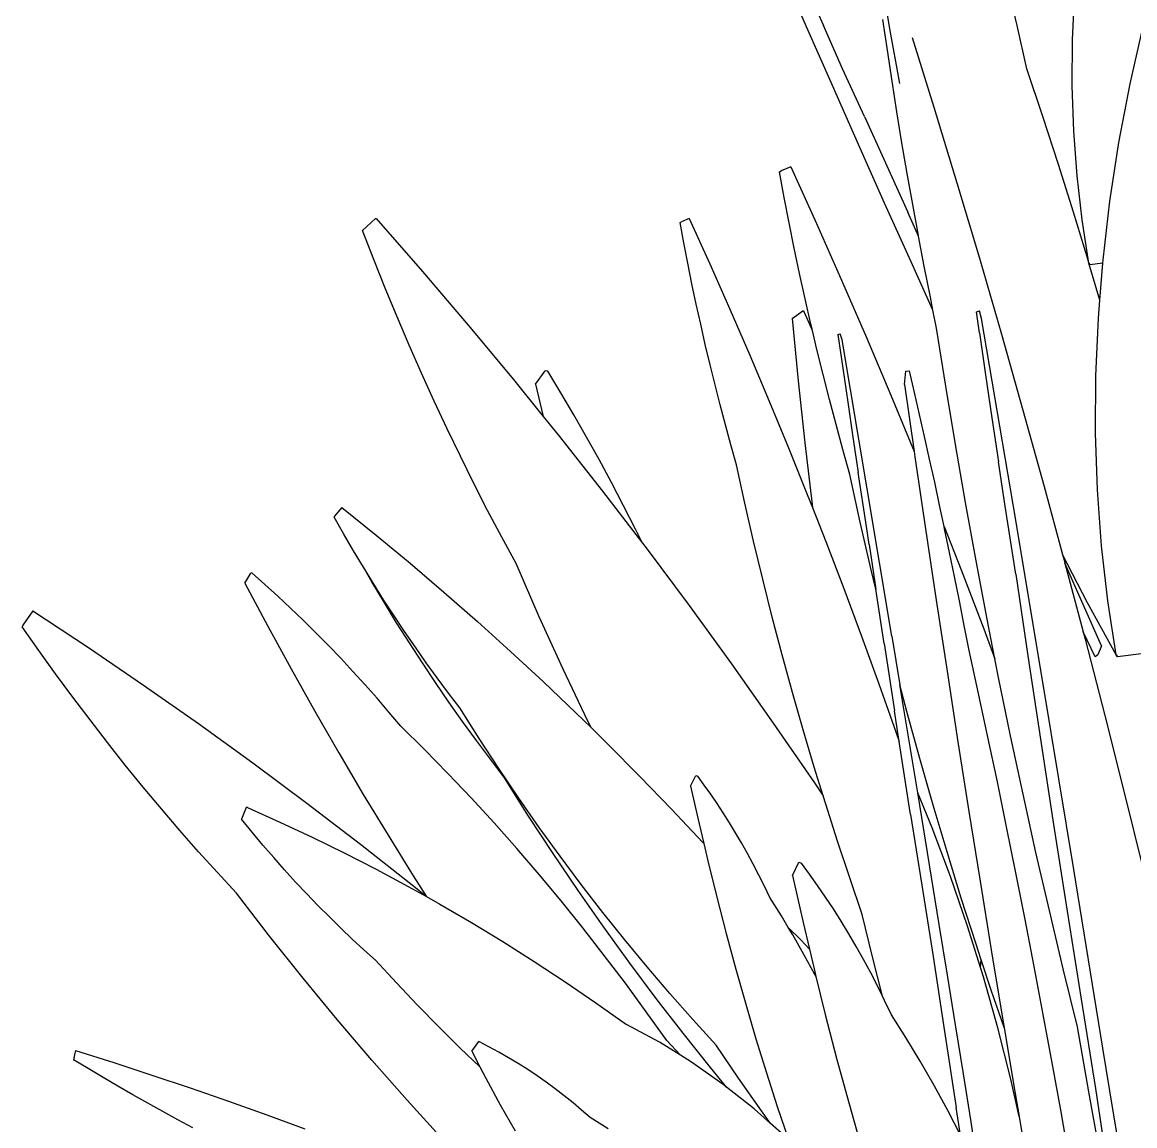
# Model space of a CAD drawing. Header units: metres. Extents: x 244.4 to 340.3, y -4.1 to 64.3.
# Drawn here: x 250.3637 to 250.8198, y 8.2645 to 8.7171 of the extents above; entities that cross this region are included whole.
import ezdxf

# ---------------------------------------------------------------- set-up
doc = ezdxf.new("R2010")
doc.units = ezdxf.units.M
doc.layers.add('Edges', color=7, linetype='Continuous')

# ---------------------------------------------------------------- blocks, each defined once
blk = doc.blocks.new('Novo+Sobrado2m fr')
for p, q in [((-4.91172, -0.46609), (-4.89596, -0.50152)), ((-4.9029, -0.50206), (-4.91334, -0.47803)), ((-4.86894, -0.50206), (-4.87255, -0.47803)), ((-4.81661, -0.50152), (-4.82077, -0.4838)), ((-4.79387, -0.50738), (-4.79306, -0.48838)), ((-4.88812, -0.51925), (-4.89596, -0.50152)), ((-4.86978, -0.51167), (-4.87161, -0.49908)), ((-4.81267, -0.51925), (-4.81661, -0.50152)), ((-4.77028, -0.52536), (-4.76484, -0.50125)), ((-4.89233, -0.52617), (-4.9029, -0.50206)), ((-4.86466, -0.52522), (-4.86894, -0.50206)), ((-4.85956, -0.50643), (-4.85069, -0.53503)), ((-4.79397, -0.5262), (-4.79387, -0.50738)), ((-4.86787, -0.52429), (-4.86978, -0.51167)), ((-4.87921, -0.53883), (-4.88812, -0.51925)), ((-4.80608, -0.53883), (-4.81267, -0.51925)), ((-4.86587, -0.53692), (-4.86787, -0.52429)), ((-4.88166, -0.5503), (-4.89233, -0.52617)), ((-4.79334, -0.54481), (-4.79397, -0.5262)), ((-4.77486, -0.54949), (-4.77028, -0.52536)), ((-4.86379, -0.54957), (-4.86587, -0.53692)), ((-4.85069, -0.53503), (-4.84129, -0.56597)), ((-4.87921, -0.53883), (-4.86141, -0.5781)), ((-4.79969, -0.55845), (-4.80608, -0.53883)), ((-4.792, -0.56316), (-4.79334, -0.54481)), ((-4.87091, -0.5744), (-4.88166, -0.5503)), ((-4.86163, -0.56223), (-4.86379, -0.54957)), ((-4.77856, -0.57359), (-4.77486, -0.54949)), ((-4.90941, -0.55952), (-4.91331, -0.56112)), ((-4.90941, -0.55952), (-4.89888, -0.58266)), ((-4.7935, -0.5781), (-4.79969, -0.55845)), ((-4.91404, -0.56154), (-4.91331, -0.56112)), ((-4.9121, -0.57199), (-4.91404, -0.56154)), ((-4.85938, -0.5749), (-4.86163, -0.56223)), ((-4.78994, -0.58122), (-4.792, -0.56316)), ((-4.84129, -0.56597), (-4.83207, -0.59699)), ((-4.91007, -0.58243), (-4.9121, -0.57199)), ((-4.86009, -0.59843), (-4.87091, -0.5744)), ((-4.78137, -0.59761), (-4.77856, -0.57359)), ((-4.857, -0.58785), (-4.86141, -0.5781)), ((-4.85705, -0.58758), (-4.85938, -0.5749)), ((-4.78751, -0.59778), (-4.7935, -0.5781)), ((-5.0797, -0.58064), (-5.08493, -0.58557)), ((-5.0797, -0.58064), (-5.07942, -0.58068)), ((-5.07942, -0.58068), (-5.06041, -0.60237)), ((-4.95477, -0.5823), (-4.95419, -0.58197)), ((-4.95322, -0.59067), (-4.95477, -0.5823)), ((-4.95107, -0.58068), (-4.95419, -0.58197)), ((-4.95107, -0.58068), (-4.94263, -0.59922)), ((-4.90796, -0.59286), (-4.91007, -0.58243)), ((-4.89888, -0.58266), (-4.88853, -0.60597)), ((-4.78717, -0.59893), (-4.78994, -0.58122)), ((-5.08033, -0.59745), (-5.08493, -0.58557)), ((-4.857, -0.58785), (-4.85705, -0.58758)), ((-4.85465, -0.60027), (-4.857, -0.58785)), ((-4.95159, -0.59904), (-4.95322, -0.59067)), ((-4.90576, -0.60326), (-4.90796, -0.59286)), ((-5.07561, -0.60924), (-5.08033, -0.59745)), ((-4.83207, -0.59699), (-4.82303, -0.62809)), ((-4.9499, -0.60739), (-4.95159, -0.59904)), ((-4.94263, -0.59922), (-4.93434, -0.61789)), ((-4.85108, -0.61828), (-4.86009, -0.59843)), ((-4.85216, -0.61296), (-4.85465, -0.60027)), ((-4.78717, -0.59893), (-4.78751, -0.59778)), ((-4.78714, -0.59903), (-4.78717, -0.59893)), ((-4.78682, -0.5996), (-4.78714, -0.59903)), ((-4.78714, -0.59903), (-4.78679, -0.5996)), ((-4.7827, -0.61418), (-4.78714, -0.59903)), ((-4.78679, -0.5996), (-4.78682, -0.5996)), ((-4.78148, -0.59897), (-4.78679, -0.5996)), ((-4.7827, -0.61418), (-4.78148, -0.59897)), ((-4.78148, -0.59897), (-4.78137, -0.59761)), ((-5.06041, -0.60237), (-5.04161, -0.6244)), ((-4.90348, -0.61365), (-4.90576, -0.60326)), ((-4.88853, -0.60597), (-4.87836, -0.62944)), ((-5.07077, -0.62095), (-5.07561, -0.60924)), ((-4.94814, -0.61572), (-4.9499, -0.60739)), ((-4.94631, -0.62404), (-4.94814, -0.61572)), ((-4.90111, -0.62401), (-4.90348, -0.61365)), ((-4.85108, -0.61828), (-4.85216, -0.61296)), ((-4.78329, -0.62151), (-4.7827, -0.61418)), ((-4.93434, -0.61789), (-4.9262, -0.63669)), ((-4.90885, -0.62169), (-4.90438, -0.61856)), ((-4.90385, -0.61894), (-4.90438, -0.61856)), ((-4.90049, -0.62663), (-4.90385, -0.61894)), ((-4.84959, -0.62565), (-4.85108, -0.61828)), ((-4.83327, -0.61894), (-4.83206, -0.61856)), ((-4.83204, -0.62748), (-4.83327, -0.61894)), ((-4.83116, -0.62169), (-4.83206, -0.61856)), ((-5.06581, -0.63258), (-5.07077, -0.62095)), ((-5.04161, -0.6244), (-5.02305, -0.64675)), ((-4.94442, -0.63234), (-4.94631, -0.62404)), ((-4.90885, -0.62169), (-4.90637, -0.64719)), ((-4.90049, -0.62663), (-4.90111, -0.62401)), ((-4.81823, -0.69792), (-4.83116, -0.62169)), ((-4.7843, -0.64524), (-4.78329, -0.62151)), ((-4.89866, -0.63435), (-4.90049, -0.62663)), ((-4.89008, -0.62828), (-4.88911, -0.62798)), ((-4.89008, -0.62828), (-4.88809, -0.64203)), ((-4.88838, -0.63048), (-4.88911, -0.62798)), ((-4.84584, -0.64945), (-4.84959, -0.62565)), ((-4.83204, -0.62748), (-4.82952, -0.64481)), ((-4.82303, -0.62809), (-4.81418, -0.65926)), ((-5.06073, -0.64411), (-5.06581, -0.63258)), ((-4.94246, -0.64062), (-4.94442, -0.63234)), ((-4.87803, -0.69155), (-4.88838, -0.63048)), ((-4.87836, -0.62944), (-4.86837, -0.65306)), ((-4.9262, -0.63669), (-4.9182, -0.65561)), ((-4.89613, -0.64466), (-4.89866, -0.63435)), ((-4.94043, -0.64888), (-4.94246, -0.64062)), ((-4.88809, -0.64203), (-4.88604, -0.65603)), ((-5.05554, -0.65556), (-5.06073, -0.64411)), ((-5.02305, -0.64675), (-5.01089, -0.66179)), ((-5.01406, -0.64853), (-5.01001, -0.64311)), ((-5.00901, -0.6433), (-5.01001, -0.64311)), ((-5.00364, -0.65217), (-5.00901, -0.6433)), ((-4.90637, -0.64719), (-4.90365, -0.6726)), ((-4.89351, -0.65495), (-4.89613, -0.64466)), ((-4.8628, -0.64872), (-4.86227, -0.6433)), ((-4.86227, -0.6433), (-4.86076, -0.64311)), ((-4.85867, -0.65197), (-4.86076, -0.64311)), ((-4.82952, -0.64481), (-4.82692, -0.66244)), ((-4.78442, -0.66874), (-4.7843, -0.64524)), ((-5.01406, -0.64853), (-5.01089, -0.66179)), ((-4.99835, -0.66117), (-5.00364, -0.65217)), ((-4.93833, -0.65712), (-4.94043, -0.64888)), ((-4.8628, -0.64872), (-4.85882, -0.6762)), ((-4.85659, -0.66097), (-4.85867, -0.65197)), ((-4.84189, -0.67329), (-4.84584, -0.64945)), ((-5.05024, -0.66691), (-5.05554, -0.65556)), ((-4.9182, -0.65561), (-4.91034, -0.67464)), ((-4.89081, -0.6652), (-4.89351, -0.65495)), ((-4.88604, -0.65603), (-4.88392, -0.67028)), ((-4.86837, -0.65306), (-4.85882, -0.6762)), ((-4.99313, -0.6703), (-4.99835, -0.66117)), ((-4.93617, -0.66534), (-4.93833, -0.65712)), ((-4.85452, -0.6701), (-4.85659, -0.66097)), ((-4.81418, -0.65926), (-4.80551, -0.6905)), ((-5.01089, -0.66179), (-5.00471, -0.66943)), ((-4.93394, -0.67353), (-4.93617, -0.66534)), ((-4.88803, -0.67543), (-4.89081, -0.6652)), ((-4.82692, -0.66244), (-4.82423, -0.68039)), ((-5.04482, -0.67817), (-5.05024, -0.66691)), ((-5.00471, -0.66943), (-4.9866, -0.69244)), ((-4.98799, -0.67955), (-4.99313, -0.6703)), ((-4.88392, -0.67028), (-4.88174, -0.68477)), ((-4.85245, -0.67936), (-4.85452, -0.6701)), ((-4.78365, -0.69197), (-4.78442, -0.66874)), ((-4.93164, -0.68169), (-4.93394, -0.67353)), ((-4.91034, -0.67464), (-4.90263, -0.69379)), ((-4.90365, -0.6726), (-4.90067, -0.69792)), ((-4.83775, -0.69715), (-4.84189, -0.67329)), ((-5.03929, -0.68933), (-5.04482, -0.67817)), ((-4.98293, -0.68893), (-4.98799, -0.67955)), ((-4.88516, -0.68562), (-4.88803, -0.67543)), ((-4.85882, -0.6762), (-4.8585, -0.67843)), ((-4.8585, -0.67843), (-4.85415, -0.70794)), ((-4.85039, -0.68874), (-4.85245, -0.67936)), ((-4.92821, -0.69737), (-4.93164, -0.68169)), ((-4.82147, -0.69862), (-4.82423, -0.68039)), ((-4.88088, -0.70519), (-4.88516, -0.68562)), ((-4.87834, -0.70693), (-4.88174, -0.68477)), ((-5.03365, -0.70039), (-5.03929, -0.68933)), ((-4.9866, -0.69244), (-4.97019, -0.71386)), ((-4.97795, -0.69844), (-4.98293, -0.68893)), ((-4.86794, -0.75192), (-4.87803, -0.69155)), ((-4.84835, -0.69825), (-4.85039, -0.68874)), ((-4.80551, -0.6905), (-4.79793, -0.71845)), ((-4.78197, -0.71488), (-4.78365, -0.69197)), ((-4.92462, -0.713), (-4.92821, -0.69737)), ((-4.90263, -0.69379), (-4.90051, -0.69918)), ((-4.83341, -0.72104), (-4.83775, -0.69715)), ((-5.0935, -0.69917), (-5.09655, -0.70289)), ((-5.0935, -0.69917), (-5.07941, -0.7105)), ((-5.02789, -0.71135), (-5.03365, -0.70039)), ((-4.97305, -0.70807), (-4.97795, -0.69844)), ((-4.90067, -0.69792), (-4.90051, -0.69918)), ((-4.90051, -0.69918), (-4.89507, -0.71306)), ((-4.84651, -0.70692), (-4.84835, -0.69825)), ((-4.81717, -0.72648), (-4.82147, -0.69862)), ((-4.80563, -0.77329), (-4.81823, -0.69792)), ((-5.09655, -0.70289), (-5.09657, -0.70318)), ((-5.09266, -0.71008), (-5.09657, -0.70318)), ((-4.87639, -0.72471), (-4.88088, -0.70519)), ((-4.87718, -0.71442), (-4.87834, -0.70693)), ((-4.84651, -0.70692), (-4.8395, -0.72478)), ((-4.84631, -0.70788), (-4.84651, -0.70692)), ((-5.08867, -0.71692), (-5.09266, -0.71008)), ((-5.07941, -0.7105), (-5.06544, -0.72207)), ((-5.02203, -0.72221), (-5.02789, -0.71135)), ((-4.97019, -0.71386), (-4.97305, -0.70807)), ((-4.85415, -0.70794), (-4.84976, -0.73725)), ((-4.84428, -0.71763), (-4.84631, -0.70788)), ((-4.97019, -0.71386), (-4.96873, -0.71576)), ((-4.96873, -0.71576), (-4.9511, -0.7394)), ((-4.92086, -0.72859), (-4.92462, -0.713)), ((-4.89507, -0.71306), (-4.88766, -0.73243)), ((-4.87718, -0.71442), (-4.87447, -0.73266)), ((-4.7794, -0.73743), (-4.78197, -0.71488)), ((-5.08462, -0.72369), (-5.08867, -0.71692)), ((-4.84226, -0.7275), (-4.84428, -0.71763)), ((-4.78777, -0.73824), (-4.79793, -0.71845)), ((-4.79793, -0.71845), (-4.79702, -0.7218)), ((-5.08049, -0.73039), (-5.08462, -0.72369)), ((-5.0812, -0.7296), (-5.08462, -0.72369)), ((-5.06544, -0.72207), (-5.05159, -0.73387)), ((-5.01248, -0.74396), (-5.02203, -0.72221)), ((-4.87447, -0.73266), (-4.87639, -0.72471)), ((-4.8395, -0.72478), (-4.83025, -0.74896)), ((-4.82888, -0.74495), (-4.83341, -0.72104)), ((-4.79702, -0.7218), (-4.79696, -0.72202)), ((-4.79696, -0.72202), (-4.78952, -0.75012)), ((-4.78194, -0.75596), (-4.79696, -0.72202)), ((-5.13318, -0.73023), (-5.13072, -0.72612)), ((-5.13034, -0.72597), (-5.13072, -0.72612)), ((-5.12501, -0.7307), (-5.13034, -0.72597)), ((-5.07614, -0.73805), (-5.0812, -0.7296)), ((-4.91695, -0.74413), (-4.92086, -0.72859)), ((-4.84025, -0.73749), (-4.84226, -0.7275)), ((-4.81717, -0.72648), (-4.81218, -0.76002)), ((-5.13318, -0.73023), (-5.1238, -0.74789)), ((-5.11971, -0.73552), (-5.12501, -0.7307)), ((-5.0763, -0.73702), (-5.08049, -0.73039)), ((-5.05159, -0.73387), (-5.03787, -0.74591)), ((-4.88766, -0.73243), (-4.8804, -0.7519)), ((-4.87113, -0.75493), (-4.87447, -0.73266)), ((-5.11446, -0.74043), (-5.11971, -0.73552)), ((-5.07203, -0.74358), (-5.0763, -0.73702)), ((-5.07099, -0.74641), (-5.07614, -0.73805)), ((-4.84976, -0.73725), (-4.84533, -0.76635)), ((-4.83825, -0.74759), (-4.84025, -0.73749)), ((-4.77593, -0.75956), (-4.78777, -0.73824)), ((-4.77593, -0.75956), (-4.7794, -0.73743)), ((-5.22011, -0.74152), (-5.22427, -0.74738)), ((-5.22011, -0.74152), (-5.19733, -0.75657)), ((-5.10925, -0.74544), (-5.11446, -0.74043)), ((-4.9511, -0.7394), (-4.9337, -0.76335)), ((-5.22427, -0.74738), (-5.22446, -0.74807)), ((-5.1238, -0.74789), (-5.11426, -0.76538)), ((-5.10409, -0.75055), (-5.10925, -0.74544)), ((-5.0677, -0.75007), (-5.07203, -0.74358)), ((-5.06575, -0.75469), (-5.07099, -0.74641)), ((-5.03787, -0.74591), (-5.02427, -0.75818)), ((-5.00267, -0.76549), (-5.01248, -0.74396)), ((-4.91288, -0.75961), (-4.91695, -0.74413)), ((-4.83627, -0.75781), (-4.83825, -0.74759)), ((-4.82566, -0.76126), (-4.82888, -0.74495)), ((-5.21766, -0.75779), (-5.22446, -0.74807)), ((-5.09897, -0.75574), (-5.10409, -0.75055)), ((-5.0633, -0.75648), (-5.0677, -0.75007)), ((-4.8804, -0.7519), (-4.87329, -0.77148)), ((-4.86794, -0.75192), (-4.86464, -0.77187)), ((-4.83025, -0.74896), (-4.82566, -0.76126)), ((-4.78461, -0.76037), (-4.78952, -0.75012)), ((-4.78952, -0.75012), (-4.78872, -0.75315)), ((-5.19733, -0.75657), (-5.1747, -0.77199)), ((-5.0939, -0.76103), (-5.09897, -0.75574)), ((-5.06043, -0.76288), (-5.06575, -0.75469)), ((-5.05883, -0.76282), (-5.0633, -0.75648)), ((-4.87113, -0.75493), (-4.86691, -0.78262)), ((-4.78872, -0.75315), (-4.78061, -0.78455)), ((-4.78194, -0.75596), (-4.78353, -0.75956)), ((-5.21077, -0.76741), (-5.21766, -0.75779)), ((-5.08888, -0.76641), (-5.0939, -0.76103)), ((-5.02427, -0.75818), (-5.0108, -0.77068)), ((-4.90865, -0.77503), (-4.91288, -0.75961)), ((-4.83239, -0.77547), (-4.83627, -0.75781)), ((-4.82416, -0.76887), (-4.82566, -0.76126)), ((-4.81218, -0.76002), (-4.807, -0.79425)), ((-4.78353, -0.75956), (-4.78461, -0.76037)), ((-4.77593, -0.75956), (-4.77547, -0.76037)), ((-4.7755, -0.76037), (-4.77593, -0.75956)), ((-4.77547, -0.76037), (-4.7755, -0.76037)), ((-4.76356, -0.75896), (-4.77547, -0.76037)), ((-5.11426, -0.76538), (-5.10456, -0.7827)), ((-5.05502, -0.77098), (-5.06043, -0.76288)), ((-5.0543, -0.76909), (-5.05883, -0.76282)), ((-4.99258, -0.78681), (-5.00267, -0.76549)), ((-4.9337, -0.76335), (-4.91655, -0.7876)), ((-5.20378, -0.77692), (-5.21077, -0.76741)), ((-5.08391, -0.77187), (-5.08888, -0.76641)), ((-5.0497, -0.77528), (-5.0543, -0.76909)), ((-5.0108, -0.77068), (-4.99746, -0.7834)), ((-4.84533, -0.76635), (-4.84086, -0.79524)), ((-4.81925, -0.79279), (-4.82416, -0.76887)), ((-5.1747, -0.77199), (-5.15223, -0.78777)), ((-5.07899, -0.77743), (-5.08391, -0.77187)), ((-5.04952, -0.77899), (-5.05502, -0.77098)), ((-5.04504, -0.78139), (-5.0497, -0.77528)), ((-4.90427, -0.79039), (-4.90865, -0.77503)), ((-4.87329, -0.77148), (-4.86634, -0.79115)), ((-4.86174, -0.78289), (-4.86464, -0.77187)), ((-4.85736, -0.8162), (-4.86464, -0.77187)), ((-4.79339, -0.84767), (-4.80563, -0.77329)), ((-5.19668, -0.78632), (-5.20378, -0.77692)), ((-5.07411, -0.78307), (-5.07899, -0.77743)), ((-5.04395, -0.78691), (-5.04952, -0.77899)), ((-4.82853, -0.79342), (-4.83239, -0.77547)), ((-5.10456, -0.7827), (-5.09469, -0.79985)), ((-5.06929, -0.7888), (-5.07411, -0.78307)), ((-5.03714, -0.7939), (-5.04504, -0.78139)), ((-4.99746, -0.7834), (-4.99127, -0.78947)), ((-4.86498, -0.79509), (-4.86691, -0.78262)), ((-4.85646, -0.80215), (-4.86174, -0.78289)), ((-5.18949, -0.79561), (-5.19668, -0.78632)), ((-5.15223, -0.78777), (-5.12991, -0.8039)), ((-5.05956, -0.7984), (-5.06929, -0.7888)), ((-5.03829, -0.79473), (-5.04395, -0.78691)), ((-4.99127, -0.78947), (-4.99258, -0.78681)), ((-4.91655, -0.7876), (-4.89965, -0.81216)), ((-4.78061, -0.78455), (-4.77268, -0.816)), ((-4.99127, -0.78947), (-4.98426, -0.79634)), ((-4.89974, -0.80568), (-4.90427, -0.79039)), ((-4.86634, -0.79115), (-4.86498, -0.79509)), ((-4.8247, -0.81166), (-4.82853, -0.79342)), ((-4.81415, -0.81671), (-4.81925, -0.79279)), ((-5.18221, -0.80479), (-5.18949, -0.79561)), ((-5.03255, -0.80245), (-5.03829, -0.79473)), ((-5.02908, -0.80623), (-5.03714, -0.7939)), ((-4.98426, -0.79634), (-4.9712, -0.80951)), ((-4.8603, -0.82511), (-4.86498, -0.79509)), ((-4.84086, -0.79524), (-4.83635, -0.82391)), ((-4.807, -0.79425), (-4.80164, -0.82915)), ((-5.09469, -0.79985), (-5.08467, -0.81683)), ((-5.04993, -0.80822), (-5.05956, -0.7984)), ((-5.02673, -0.81008), (-5.03255, -0.80245)), ((-4.85099, -0.82132), (-4.85646, -0.80215)), ((-5.17483, -0.81385), (-5.18221, -0.80479)), ((-5.12991, -0.8039), (-5.10777, -0.82039)), ((-5.02086, -0.8184), (-5.02908, -0.80623)), ((-4.89611, -0.81744), (-4.89974, -0.80568)), ((-5.04042, -0.81825), (-5.04993, -0.80822)), ((-5.01687, -0.8257), (-5.02673, -0.81008)), ((-4.9712, -0.80951), (-4.95827, -0.82289)), ((-4.95045, -0.81349), (-4.94835, -0.80907)), ((-4.94835, -0.80907), (-4.94755, -0.80942)), ((-4.94486, -0.81302), (-4.94755, -0.80942)), ((-4.82089, -0.83019), (-4.8247, -0.81166)), ((-5.16736, -0.8228), (-5.17483, -0.81385)), ((-4.95045, -0.81349), (-4.94699, -0.82887)), ((-4.94221, -0.81673), (-4.94486, -0.81302)), ((-4.89965, -0.81216), (-4.89611, -0.81744)), ((-4.85146, -0.83055), (-4.85736, -0.8162)), ((-4.84861, -0.87019), (-4.85736, -0.8162)), ((-4.77268, -0.816), (-4.76495, -0.84748)), ((-5.10777, -0.82039), (-5.08579, -0.83723)), ((-5.08467, -0.81683), (-5.0745, -0.83362)), ((-5.03102, -0.8285), (-5.04042, -0.81825)), ((-5.01248, -0.83039), (-5.02086, -0.8184)), ((-4.9396, -0.82054), (-4.94221, -0.81673)), ((-4.93704, -0.82445), (-4.9396, -0.82054)), ((-4.89505, -0.8209), (-4.89611, -0.81744)), ((-4.89021, -0.83604), (-4.89505, -0.8209)), ((-4.80886, -0.84062), (-4.81415, -0.81671)), ((-5.15979, -0.83163), (-5.16736, -0.8228)), ((-5.13272, -0.82223), (-5.13454, -0.82703)), ((-5.13217, -0.82228), (-5.13272, -0.82223)), ((-5.13217, -0.82228), (-5.11887, -0.82818)), ((-4.95827, -0.82289), (-4.94549, -0.8365)), ((-4.93451, -0.82845), (-4.93704, -0.82445)), ((-4.8603, -0.82511), (-4.85572, -0.85403)), ((-4.84533, -0.84041), (-4.85099, -0.82132)), ((-4.83635, -0.82391), (-4.8318, -0.85236)), ((-5.1302, -0.83237), (-5.13454, -0.82703)), ((-5.11887, -0.82818), (-5.10562, -0.83437)), ((-5.02173, -0.83896), (-5.03102, -0.8285)), ((-5.00681, -0.8411), (-5.01687, -0.8257)), ((-4.94699, -0.82887), (-4.94509, -0.83694)), ((-4.93202, -0.83255), (-4.93451, -0.82845)), ((-4.80164, -0.82915), (-4.79609, -0.86467)), ((-5.15214, -0.84034), (-5.15979, -0.83163)), ((-5.12581, -0.83761), (-5.1302, -0.83237)), ((-5.10562, -0.83437), (-5.09243, -0.84083)), ((-5.0745, -0.83362), (-5.06417, -0.85024)), ((-5.00395, -0.8422), (-5.01248, -0.83039)), ((-4.92957, -0.83675), (-4.93202, -0.83255)), ((-4.8439, -0.85057), (-4.85146, -0.83055)), ((-4.8171, -0.849), (-4.82089, -0.83019)), ((-5.12138, -0.84276), (-5.12581, -0.83761)), ((-5.08579, -0.83723), (-5.06398, -0.85442)), ((-5.01257, -0.84963), (-5.02173, -0.83896)), ((-4.94549, -0.8365), (-4.94509, -0.83694)), ((-4.94509, -0.83694), (-4.94341, -0.84406)), ((-4.92717, -0.84105), (-4.92957, -0.83675)), ((-4.88522, -0.85109), (-4.89021, -0.83604)), ((-5.1444, -0.84893), (-5.15214, -0.84034)), ((-5.1169, -0.84782), (-5.12138, -0.84276)), ((-5.09243, -0.84083), (-5.0793, -0.84756)), ((-4.99655, -0.85629), (-5.00681, -0.8411)), ((-4.99526, -0.85384), (-5.00395, -0.8422)), ((-4.92481, -0.84544), (-4.92717, -0.84105)), ((-4.83947, -0.85941), (-4.84533, -0.84041)), ((-4.80338, -0.86451), (-4.80886, -0.84062)), ((-5.11238, -0.85278), (-5.1169, -0.84782)), ((-5.0793, -0.84756), (-5.06623, -0.85457)), ((-4.94341, -0.84406), (-4.9397, -0.85905)), ((-4.92249, -0.84992), (-4.92481, -0.84544)), ((-4.90864, -0.85016), (-4.90602, -0.84464)), ((-4.90602, -0.84464), (-4.90502, -0.84508)), ((-4.90167, -0.84958), (-4.90502, -0.84508)), ((-4.78151, -0.92094), (-4.79339, -0.84767)), ((-5.13656, -0.8574), (-5.1444, -0.84893)), ((-5.10782, -0.85765), (-5.11238, -0.85278)), ((-5.06417, -0.85024), (-5.05884, -0.85859)), ((-5.00353, -0.8605), (-5.01257, -0.84963)), ((-4.92022, -0.8545), (-4.92249, -0.84992)), ((-4.90864, -0.85016), (-4.90432, -0.86936)), ((-4.89836, -0.85421), (-4.90167, -0.84958)), ((-4.88008, -0.86607), (-4.88522, -0.85109)), ((-4.83688, -0.87093), (-4.8439, -0.85057)), ((-4.8318, -0.85236), (-4.82721, -0.88057)), ((-4.81334, -0.86809), (-4.8171, -0.849)), ((-5.12303, -0.87492), (-5.13656, -0.8574)), ((-5.06623, -0.85457), (-5.05872, -0.85878)), ((-5.06398, -0.85442), (-5.05884, -0.85859)), ((-4.98609, -0.87126), (-4.99655, -0.85629)), ((-4.98642, -0.86528), (-4.99526, -0.85384)), ((-4.91799, -0.85917), (-4.92022, -0.8545)), ((-4.8951, -0.85896), (-4.89836, -0.85421)), ((-4.85572, -0.85403), (-4.851, -0.88338)), ((-5.10321, -0.86242), (-5.10782, -0.85765)), ((-5.05884, -0.85859), (-5.05872, -0.85878)), ((-5.05872, -0.85878), (-5.05323, -0.86185)), ((-5.05323, -0.86185), (-5.0403, -0.8694)), ((-4.99462, -0.87158), (-5.00353, -0.8605)), ((-4.9397, -0.85905), (-4.93587, -0.87386)), ((-4.91322, -0.8667), (-4.91799, -0.85917)), ((-4.89189, -0.86384), (-4.8951, -0.85896)), ((-4.83343, -0.87831), (-4.83947, -0.85941)), ((-5.09856, -0.86709), (-5.10321, -0.86242)), ((-4.97743, -0.87654), (-4.98642, -0.86528)), ((-4.88874, -0.86884), (-4.89189, -0.86384)), ((-4.87585, -0.88347), (-4.88008, -0.86607)), ((-4.79772, -0.88838), (-4.80338, -0.86451)), ((-4.79609, -0.86467), (-4.79037, -0.90077)), ((-5.09388, -0.87167), (-5.09856, -0.86709)), ((-5.0403, -0.8694), (-5.02744, -0.87723)), ((-4.91039, -0.8714), (-4.91322, -0.8667)), ((-4.90432, -0.86936), (-4.90173, -0.88035)), ((-4.88563, -0.87396), (-4.88874, -0.86884)), ((-4.84515, -0.89092), (-4.84861, -0.87019)), ((-4.83157, -0.88787), (-4.83688, -0.87093)), ((-4.80961, -0.88744), (-4.81334, -0.86809)), ((-5.10928, -0.89218), (-5.12303, -0.87492)), ((-5.08915, -0.87615), (-5.09388, -0.87167)), ((-4.98583, -0.88285), (-4.99462, -0.87158)), ((-4.97543, -0.88601), (-4.98609, -0.87126)), ((-4.93587, -0.87386), (-4.93193, -0.88846)), ((-4.90532, -0.87644), (-4.91039, -0.8714)), ((-4.90854, -0.87446), (-4.91039, -0.8714)), ((-4.90397, -0.88246), (-4.90854, -0.87446)), ((-4.88258, -0.8792), (-4.88563, -0.87396)), ((-5.08438, -0.88053), (-5.08915, -0.87615)), ((-5.02744, -0.87723), (-5.01465, -0.88532)), ((-4.96829, -0.88761), (-4.97743, -0.87654)), ((-4.90173, -0.88035), (-4.90532, -0.87644)), ((-4.87958, -0.88457), (-4.88258, -0.8792)), ((-4.83132, -0.88468), (-4.83343, -0.87831)), ((-5.07957, -0.8848), (-5.08438, -0.88053)), ((-5.07106, -0.89417), (-5.07957, -0.8848)), ((-4.97718, -0.89432), (-4.98583, -0.88285)), ((-4.89949, -0.89067), (-4.90397, -0.88246)), ((-4.90173, -0.88035), (-4.89985, -0.88832)), ((-4.87663, -0.89005), (-4.87958, -0.88457)), ((-4.87179, -0.89957), (-4.87585, -0.88347)), ((-4.851, -0.88338), (-4.84635, -0.91405)), ((-4.83157, -0.88787), (-4.83132, -0.88468)), ((-4.8272, -0.89711), (-4.83132, -0.88468)), ((-4.82721, -0.88057), (-4.82259, -0.90856)), ((-5.01465, -0.88532), (-5.00193, -0.89368)), ((-4.96458, -0.90053), (-4.97543, -0.88601)), ((-4.95901, -0.89848), (-4.96829, -0.88761)), ((-4.93193, -0.88846), (-4.92785, -0.90287)), ((-4.89985, -0.88832), (-4.89906, -0.89151)), ((-4.8304, -0.8916), (-4.83157, -0.88787)), ((-4.8059, -0.90706), (-4.80961, -0.88744)), ((-4.79188, -0.91222), (-4.79772, -0.88838)), ((-5.0953, -0.90916), (-5.10928, -0.89218)), ((-5.00193, -0.89368), (-4.98929, -0.9023)), ((-4.89906, -0.89151), (-4.89949, -0.89067)), ((-4.89906, -0.89151), (-4.89522, -0.90704)), ((-4.87374, -0.89565), (-4.87663, -0.89005)), ((-4.8418, -0.91133), (-4.84515, -0.89092)), ((-4.8245, -0.91253), (-4.8304, -0.8916)), ((-5.06244, -0.90331), (-5.07106, -0.89417)), ((-4.96865, -0.90598), (-4.97718, -0.89432)), ((-4.94958, -0.90915), (-4.95901, -0.89848)), ((-4.87179, -0.89957), (-4.87374, -0.89565)), ((-4.82193, -0.91248), (-4.8272, -0.89711)), ((-4.98929, -0.9023), (-4.97673, -0.91119)), ((-4.95354, -0.91482), (-4.96458, -0.90053)), ((-4.92785, -0.90287), (-4.92366, -0.91707)), ((-4.8709, -0.90136), (-4.87179, -0.89957)), ((-4.86811, -0.90719), (-4.8709, -0.90136)), ((-4.79037, -0.90077), (-4.78448, -0.93741)), ((-5.05373, -0.91222), (-5.06244, -0.90331)), ((-4.96026, -0.91783), (-4.96865, -0.90598)), ((-4.89522, -0.90704), (-4.89044, -0.92552)), ((-4.86216, -0.91659), (-4.86811, -0.90719)), ((-4.80222, -0.92694), (-4.8059, -0.90706)), ((-5.0811, -0.92586), (-5.0953, -0.90916)), ((-4.96327, -0.91845), (-4.97673, -0.91119)), ((-4.94002, -0.91962), (-4.94958, -0.90915)), ((-4.83856, -0.9314), (-4.8418, -0.91133)), ((-4.82259, -0.90856), (-4.82193, -0.91248)), ((-5.04492, -0.9209), (-5.05373, -0.91222)), ((-4.94232, -0.92887), (-4.95354, -0.91482)), ((-4.85632, -0.92628), (-4.86216, -0.91659)), ((-4.84635, -0.91405), (-4.84157, -0.94521)), ((-4.81916, -0.93367), (-4.8245, -0.91253)), ((-4.82193, -0.91248), (-4.81793, -0.9363)), ((-4.78721, -0.93889), (-4.79188, -0.91222)), ((-5.03683, -0.92857), (-5.04492, -0.9209)), ((-5.04015, -0.92216), (-5.03725, -0.9182)), ((-5.03314, -0.92032), (-5.03725, -0.9182)), ((-5.02909, -0.92253), (-5.03314, -0.92032)), ((-4.95464, -0.9238), (-4.96327, -0.91845)), ((-4.95464, -0.9238), (-4.96026, -0.91783)), ((-4.9308, -0.93318), (-4.94002, -0.91962)), ((-4.92366, -0.91707), (-4.91935, -0.93107)), ((-4.77718, -0.94682), (-4.78151, -0.92094)), ((-5.2029, -0.92293), (-5.20348, -0.92565)), ((-5.19743, -0.92932), (-5.20348, -0.92565)), ((-5.20257, -0.92189), (-5.2029, -0.92293)), ((-5.20257, -0.92189), (-5.18693, -0.92684)), ((-5.06668, -0.94229), (-5.0811, -0.92586)), ((-5.04015, -0.92216), (-5.03683, -0.92857)), ((-5.02508, -0.92483), (-5.02909, -0.92253)), ((-5.02114, -0.92722), (-5.02508, -0.92483)), ((-4.95005, -0.92665), (-4.95464, -0.9238)), ((-4.89044, -0.92552), (-4.88551, -0.94376)), ((-5.19135, -0.93295), (-5.19743, -0.92932)), ((-5.18693, -0.92684), (-5.17128, -0.93195)), ((-5.03683, -0.92857), (-5.03441, -0.93325)), ((-5.01725, -0.92969), (-5.02114, -0.92722)), ((-5.01342, -0.93225), (-5.01725, -0.92969)), ((-4.9371, -0.93578), (-4.95005, -0.92665)), ((-4.93569, -0.9369), (-4.94232, -0.92887)), ((-4.85061, -0.93626), (-4.85632, -0.92628)), ((-4.79858, -0.94707), (-4.80222, -0.92694)), ((-5.18526, -0.93653), (-5.19135, -0.93295)), ((-5.17128, -0.93195), (-5.15562, -0.93723)), ((-5.03441, -0.93325), (-5.0285, -0.94415)), ((-5.00964, -0.9349), (-5.01342, -0.93225)), ((-5.00592, -0.93763), (-5.00964, -0.9349)), ((-4.92143, -0.94657), (-4.9308, -0.93318)), ((-4.91935, -0.93107), (-4.91492, -0.94486)), ((-4.83545, -0.95107), (-4.83856, -0.9314)), ((-4.81578, -0.94888), (-4.81916, -0.93367)), ((-5.17914, -0.94006), (-5.18526, -0.93653)), ((-5.15562, -0.93723), (-5.13994, -0.94266)), ((-5.00226, -0.94045), (-5.00592, -0.93763)), ((-4.93569, -0.9369), (-4.9371, -0.93578)), ((-4.92444, -0.94583), (-4.93569, -0.9369)), ((-4.84503, -0.94652), (-4.85061, -0.93626)), ((-4.81793, -0.9363), (-4.81578, -0.94888)), ((-4.78236, -0.96558), (-4.78721, -0.93889)), ((-4.78448, -0.93741), (-4.77869, -0.9757)), ((-5.17301, -0.94353), (-5.17914, -0.94006)), ((-5.16685, -0.94695), (-5.17301, -0.94353)), ((-5.13994, -0.94266), (-5.12425, -0.94825)), ((-5.05205, -0.95842), (-5.06668, -0.94229)), ((-4.99866, -0.94335), (-5.00226, -0.94045)), ((-4.99512, -0.94633), (-4.99866, -0.94335)), ((-4.88551, -0.94376), (-4.88043, -0.96174)), ((-5.16068, -0.95031), (-5.16685, -0.94695)), ((-5.12425, -0.94825), (-5.10855, -0.954)), ((-5.0285, -0.94415), (-5.02242, -0.95488)), ((-4.99165, -0.9494), (-4.99512, -0.94633)), ((-4.91763, -0.95186), (-4.92444, -0.94583)), ((-4.91763, -0.95186), (-4.92143, -0.94657)), ((-4.91492, -0.94486), (-4.91038, -0.95844)), ((-4.83981, -0.9566), (-4.84503, -0.94652)), ((-4.83981, -0.9566), (-4.84157, -0.94521)), ((-4.79496, -0.96745), (-4.79858, -0.94707)), ((-4.773, -0.97231), (-4.77718, -0.94682)), ((-5.15449, -0.95362), (-5.16068, -0.95031)), ((-4.98431, -0.95404), (-4.99165, -0.9494)), ((-4.91209, -0.95676), (-4.91763, -0.95186)), ((-4.83246, -0.97031), (-4.83545, -0.95107)), ((-4.81578, -0.94888), (-4.81323, -0.9638))]:
    blk.add_line(p, q)

msp = doc.modelspace()

# ---------------------------------------------------------------- block references
at = {"layer": 'Edges'}
msp.add_blockref('Novo+Sobrado2m fr', (255.5882, 9.21727), dxfattribs=at)

doc.saveas('drawing.dxf')
